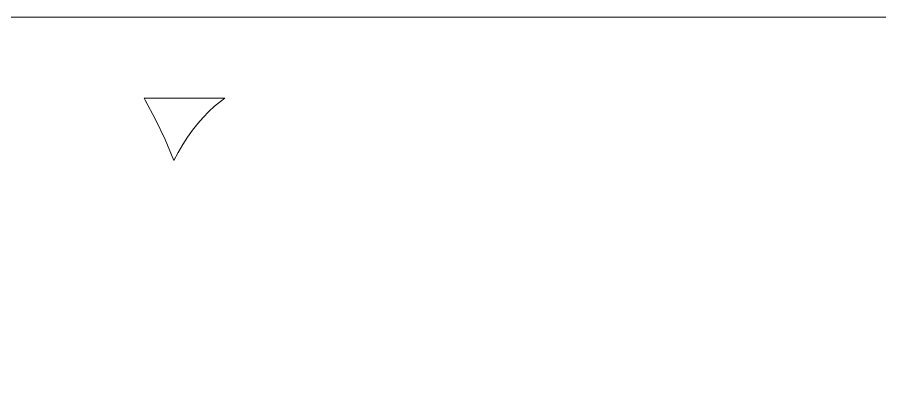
# Model space of a CAD drawing. Header units: centimetres. Extents: x -9.1 to 5.1, y -12.3 to 13.3.
# Drawn here: x 0.091 to 1.758, y -0.412 to 0.327 of the extents above; entities that cross this region are included whole.
import ezdxf

# ---------------------------------------------------------------- set-up
doc = ezdxf.new("R2010")
doc.units = ezdxf.units.CM
doc.header["$MEASUREMENT"] = 0
doc.layers.add('layer 1', color=7, linetype='Continuous')

msp = doc.modelspace()

# ---------------------------------------------------------------- linework, layer by layer
at = {"layer": 'layer 1', "color": 242, "lineweight": 9}
for points, knots in [([(5.08841, -12.32848), (5.08841, -12.32848), (-9.09402, -12.32848), (-9.09402, -12.32848), (-9.09402, -12.32848), (-9.09402, -12.32848), (-9.09402, 0.32731), (-9.09402, 0.32731), (-9.09402, 0.32731), (-9.09402, 0.32731), (5.0911, 0.32731), (5.0911, 0.32731), (5.0911, 0.32731), (5.0911, 0.32731), (5.0911, -12.32848), (5.0911, -12.32848), (5.0911, -12.32848), (5.0911, -12.32848), (5.08841, -12.32848), (5.08841, -12.32848)], [0, 0, 0, 0, 0.1666667, 0.1666667, 0.1666667, 0.1666667, 0.3333333, 0.3333333, 0.3333333, 0.3333333, 0.5, 0.5, 0.5, 0.5, 0.6666667, 0.6666667, 0.6666667, 0.6666667, 1, 1, 1, 1]), ([(0.49266, 0.17057), (0.49266, 0.17057), (0.33654, 0.17057), (0.33654, 0.17057), (0.33654, 0.17057), (0.33654, 0.17057), (0.33876, 0.16685), (0.33876, 0.16685), (0.33876, 0.16685), (0.33876, 0.16685), (0.35858, 0.12965), (0.35858, 0.12965), (0.35858, 0.12965), (0.35858, 0.12965), (0.37702, 0.09076), (0.37702, 0.09076), (0.37702, 0.09076), (0.37702, 0.09076), (0.39398, 0.05029), (0.39398, 0.05029), (0.39398, 0.05029), (0.39398, 0.05029), (0.40228, 0.06608), (0.40228, 0.06608), (0.40228, 0.06608), (0.40228, 0.06608), (0.41105, 0.08114), (0.41105, 0.08114), (0.41105, 0.08114), (0.41105, 0.08114), (0.4203, 0.09545), (0.4203, 0.09545), (0.4203, 0.09545), (0.4203, 0.09545), (0.42999, 0.109), (0.42999, 0.109), (0.42999, 0.109), (0.42999, 0.109), (0.4401, 0.12176), (0.4401, 0.12176), (0.4401, 0.12176), (0.4401, 0.12176), (0.45061, 0.13371), (0.45061, 0.13371), (0.45061, 0.13371), (0.45061, 0.13371), (0.46149, 0.14484), (0.46149, 0.14484), (0.46149, 0.14484), (0.46149, 0.14484), (0.47273, 0.15513), (0.47273, 0.15513), (0.47273, 0.15513), (0.47273, 0.15513), (0.4843, 0.16457), (0.4843, 0.16457), (0.4843, 0.16457), (0.4843, 0.16457), (0.49266, 0.17057), (0.49266, 0.17057)], [0, 0, 0, 0, 0.0625, 0.0625, 0.0625, 0.0625, 0.125, 0.125, 0.125, 0.125, 0.1875, 0.1875, 0.1875, 0.1875, 0.25, 0.25, 0.25, 0.25, 0.3125, 0.3125, 0.3125, 0.3125, 0.375, 0.375, 0.375, 0.375, 0.4375, 0.4375, 0.4375, 0.4375, 0.5, 0.5, 0.5, 0.5, 0.5625, 0.5625, 0.5625, 0.5625, 0.625, 0.625, 0.625, 0.625, 0.6875, 0.6875, 0.6875, 0.6875, 0.75, 0.75, 0.75, 0.75, 0.8125, 0.8125, 0.8125, 0.8125, 0.875, 0.875, 0.875, 0.875, 1, 1, 1, 1])]:
    msp.add_open_spline(points, degree=3, knots=knots, dxfattribs=at)

doc.saveas('drawing.dxf')
